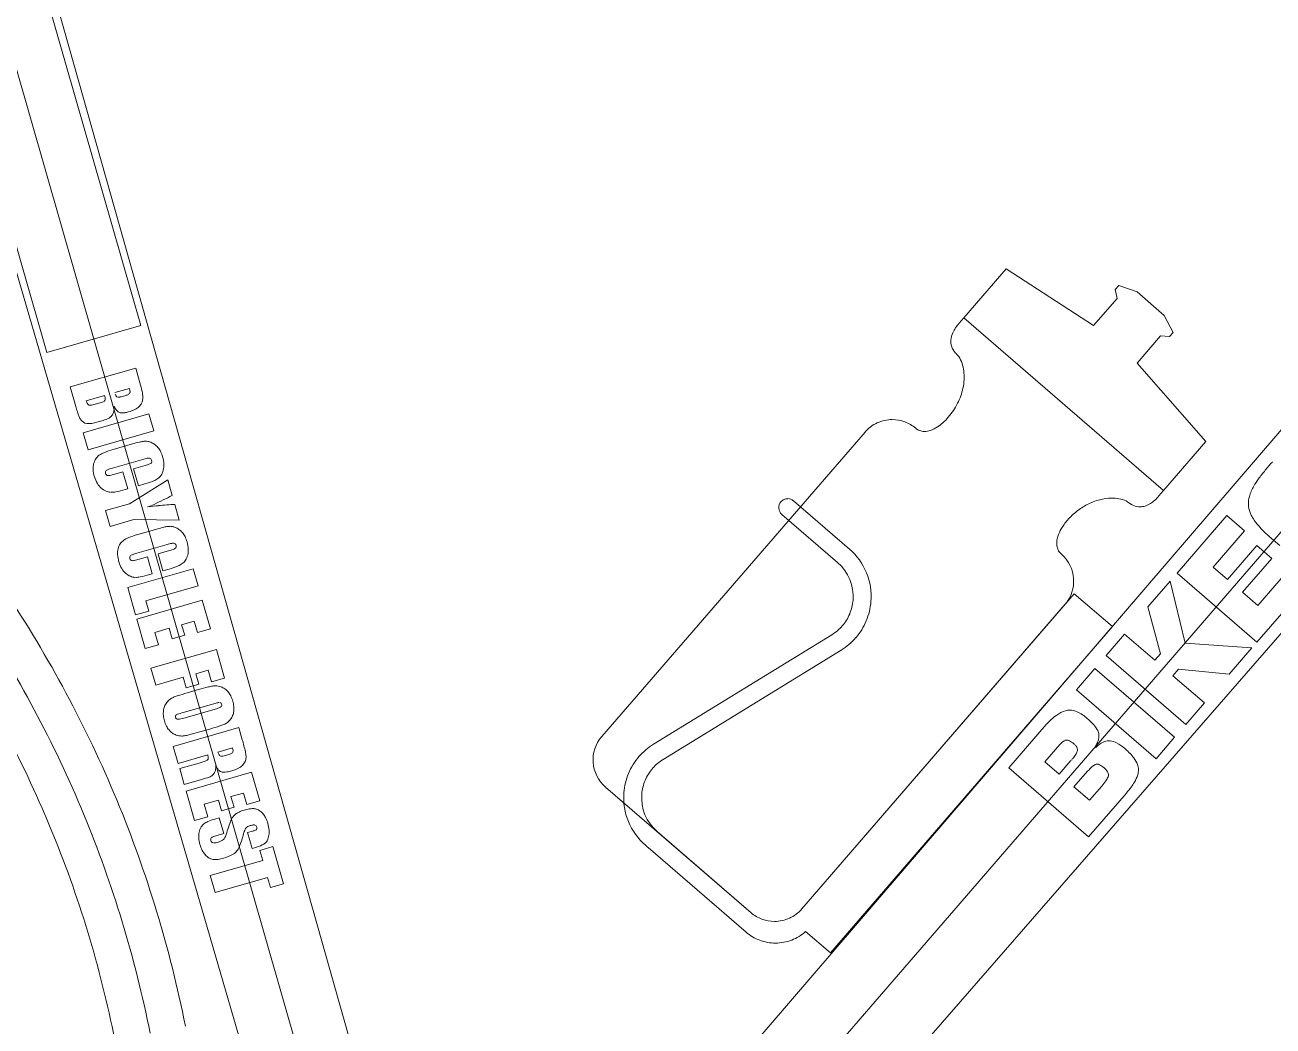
# Model space of a CAD drawing. Extents: x 3 to 469, y 9 to 280.
# Drawn here: x 178.6 to 276.6, y 122.3 to 200.9 of the extents above; entities that cross this region are included whole.
import ezdxf

# ---------------------------------------------------------------- set-up
doc = ezdxf.new("R2010")
doc.units = 0
doc.layers.add('Layer_1', color=7, linetype='Continuous', lineweight=0, true_color=0xffffff)

msp = doc.modelspace()

# ---------------------------------------------------------------- linework, layer by layer
at = {"layer": 'Layer_1', "color": 7, "true_color": 0xffffff}
for p, q in [((164.413, 258.629), (187.729, 177.316)), ((180.357, 175.202), (157.041, 256.515)), ((210.505, 83.974), (170.458, 223.638)), ((210.505, 83.974), (326.132, 217.772)), ((180.234, 205.809), (211.429, 95.38)), ((203.677, 93.157), (171.614, 203.338)), ((215.913, 97.756), (302.513, 198.656)), ((310.642, 191.632), (223.359, 91.322)), ((252.289, 177.927), (255.607, 181.767)), ((255.607, 181.767), (262.478, 177.32)), ((264.172, 180.142), (264.448, 180.462)), ((264.448, 180.462), (265.884, 179.967)), ((262.478, 177.32), (264.322, 179.453)), ((264.322, 179.453), (264.172, 180.142)), ((265.884, 179.967), (268.017, 178.123)), ((187.729, 177.316), (180.357, 175.202)), ((251.92, 177.5), (252.289, 177.927)), ((252.289, 177.927), (267.969, 164.376)), ((268.017, 178.123), (268.715, 176.775)), ((267.735, 176.503), (265.892, 174.37)), ((268.439, 176.455), (267.735, 176.503)), ((268.715, 176.775), (268.439, 176.455)), ((265.892, 174.37), (271.288, 168.216)), ((182.187, 172.502), (187.328, 173.976)), ((187.328, 173.976), (187.711, 172.642)), ((182.63, 170.956), (182.187, 172.502)), ((186.836, 172.386), (185.692, 172.058)), ((184.892, 171.829), (183.452, 171.416)), ((183.217, 168.909), (188.359, 170.383)), ((184.055, 171.117), (184.534, 171.254)), ((188.359, 170.383), (188.742, 169.045)), ((184.765, 169.872), (184.287, 169.735)), ((183.601, 167.571), (183.217, 168.909)), ((188.742, 169.045), (183.601, 167.571)), ((223.896, 145.072), (244.545, 168.966)), ((185.569, 167.597), (187.072, 168.028)), ((271.288, 168.216), (267.969, 164.376)), ((187.884, 166.812), (185.495, 166.127)), ((275.942, 165.961), (276.382, 166.483)), ((185.682, 165.654), (186.325, 165.838)), ((186.325, 165.838), (186.708, 164.504)), ((187.168, 166.08), (188.062, 166.336)), ((187.551, 164.746), (187.168, 166.08)), ((186.708, 164.504), (186.509, 164.447)), ((186.833, 163.332), (189.841, 165.212)), ((188.038, 164.885), (187.551, 164.746)), ((189.841, 165.212), (190.194, 163.984)), ((238.942, 163.561), (243.315, 159.781)), ((267.969, 164.376), (267.6, 163.949)), ((184.97, 162.798), (186.833, 163.332)), ((185.325, 161.557), (184.97, 162.798)), ((190.394, 163.285), (190.746, 162.057)), ((187.189, 162.091), (185.325, 161.557)), ((190.746, 162.057), (187.189, 162.091)), ((242.394, 158.714), (238.02, 162.494)), ((269.022, 157.873), (272.94, 162.406)), ((272.94, 162.406), (274.32, 161.214)), ((187.484, 160.917), (188.988, 161.348)), ((274.32, 161.214), (271.854, 158.36)), ((277.087, 160.069), (276.261, 160.765)), ((189.799, 160.133), (187.411, 159.448)), ((189.083, 159.4), (189.977, 159.656)), ((272.981, 157.387), (275.286, 160.053)), ((275.286, 160.053), (276.449, 159.048)), ((187.597, 158.974), (188.241, 159.159)), ((188.241, 159.159), (188.623, 157.824)), ((189.466, 158.066), (189.083, 159.4)), ((276.449, 159.048), (274.145, 156.381)), ((186.703, 156.753), (191.844, 158.228)), ((188.623, 157.824), (188.424, 157.767)), ((189.953, 158.206), (189.466, 158.066)), ((191.844, 158.228), (192.228, 156.889)), ((275.283, 152.463), (269.022, 157.873)), ((271.854, 158.36), (272.981, 157.387)), ((275.355, 155.335), (277.869, 158.246)), ((187.32, 154.602), (186.703, 156.753)), ((192.228, 156.889), (188.116, 155.71)), ((266.737, 155.229), (268.48, 157.245)), ((268.48, 157.245), (269.65, 152.38)), ((279.25, 157.053), (275.283, 152.463)), ((187.412, 154.279), (192.554, 155.753)), ((188.116, 155.71), (188.349, 154.897)), ((192.554, 155.753), (193.194, 153.521)), ((239.577, 131.521), (260.963, 156.269)), ((260.963, 156.269), (263.95, 153.688)), ((274.145, 156.381), (275.355, 155.335)), ((188.349, 154.897), (187.32, 154.602)), ((260.226, 155.415), (239.577, 131.521)), ((267.714, 151.561), (266.737, 155.229)), ((188.078, 151.958), (187.412, 154.279)), ((191.908, 154.12), (190.934, 153.841)), ((190.934, 153.841), (191.174, 153.006)), ((192.165, 153.226), (191.908, 154.12)), ((189.956, 153.56), (188.825, 153.236)), ((188.825, 153.236), (189.107, 152.253)), ((190.195, 152.726), (189.956, 153.56)), ((191.174, 153.006), (190.195, 152.726)), ((193.194, 153.521), (192.165, 153.226)), ((227.962, 144.464), (241.933, 153.044)), ((263.95, 153.688), (241.826, 128.087)), ((263.451, 151.425), (264.902, 153.105)), ((264.902, 153.105), (267.276, 151.054)), ((189.107, 152.253), (188.078, 151.958)), ((188.516, 150.429), (193.658, 151.904)), ((193.658, 151.904), (194.307, 149.638)), ((242.671, 151.843), (228.699, 143.263)), ((269.65, 152.38), (274.893, 152.012)), ((274.893, 152.012), (273.11, 149.949)), ((269.711, 146.015), (263.451, 151.425)), ((267.276, 151.054), (267.714, 151.561)), ((188.9, 149.091), (188.516, 150.429)), ((193.012, 150.27), (192.038, 149.991)), ((192.038, 149.991), (192.275, 149.165)), ((193.278, 149.343), (193.012, 150.27)), ((261.123, 148.732), (262.575, 150.412)), ((262.575, 150.412), (268.835, 145.002)), ((269.13, 150.337), (268.693, 149.83)), ((268.693, 149.83), (271.163, 147.695)), ((273.11, 149.949), (269.13, 150.337)), ((191.06, 149.71), (188.9, 149.091)), ((191.297, 148.885), (191.06, 149.71)), ((192.275, 149.165), (191.297, 148.885)), ((194.307, 149.638), (193.278, 149.343)), ((191.378, 148.49), (192.259, 148.742)), ((267.383, 143.322), (261.123, 148.732)), ((193.451, 147.636), (191.05, 146.947)), ((191.208, 146.539), (193.572, 147.217)), ((271.163, 147.695), (269.711, 146.015)), ((255.819, 142.594), (258.763, 146.001)), ((190.278, 144.286), (195.419, 145.761)), ((193.146, 145.646), (192.266, 145.394)), ((195.419, 145.761), (195.691, 144.812)), ((268.835, 145.002), (267.383, 143.322)), ((190.661, 142.948), (190.278, 144.286)), ((194.926, 144.171), (193.783, 143.843)), ((259.833, 144.435), (258.651, 143.081)), ((262.595, 144.249), (262.642, 144.209)), ((192.982, 143.614), (190.661, 142.948)), ((190.778, 142.542), (192.489, 143.032)), ((194.361, 143.569), (194.645, 143.65)), ((258.651, 143.081), (259.777, 142.107)), ((259.777, 142.107), (260.702, 143.178)), ((191.134, 141.301), (190.778, 142.542)), ((191.282, 140.783), (196.424, 142.257)), ((196.424, 142.257), (197.064, 140.025)), ((262.079, 137.184), (255.819, 142.594)), ((262.004, 142.332), (260.931, 141.111)), ((192.489, 141.689), (191.134, 141.301)), ((235.6, 131.231), (224.186, 141.095)), ((260.931, 141.111), (262.151, 140.056)), ((262.151, 140.056), (263.116, 141.173)), ((191.948, 138.462), (191.282, 140.783)), ((193.826, 140.064), (192.695, 139.74)), ((194.065, 139.23), (193.826, 140.064)), ((195.778, 140.624), (194.804, 140.344)), ((194.804, 140.344), (195.043, 139.51)), ((196.035, 139.73), (195.778, 140.624)), ((197.064, 140.025), (196.035, 139.73)), ((265.049, 140.621), (262.079, 137.184)), ((192.695, 139.74), (192.977, 138.757)), ((195.043, 139.51), (194.065, 139.23)), ((192.977, 138.757), (191.948, 138.462)), ((193.546, 138.58), (193.88, 138.676)), ((193.88, 138.676), (194.236, 137.435)), ((194.236, 137.435), (193.609, 137.255)), ((196.101, 137.516), (196.482, 137.625)), ((196.457, 136.275), (196.101, 137.516)), ((228.239, 137.592), (235.6, 131.231)), ((196.66, 136.333), (196.457, 136.275)), ((197.069, 136.124), (198.098, 136.419)), ((197.296, 135.332), (197.069, 136.124)), ((198.098, 136.419), (198.936, 133.497)), ((235.211, 129.704), (227.531, 136.341)), ((193.183, 134.153), (197.296, 135.332)), ((193.567, 132.815), (193.183, 134.153)), ((197.679, 133.994), (193.567, 132.815)), ((197.907, 133.202), (197.679, 133.994)), ((198.936, 133.497), (197.907, 133.202)), ((241.826, 128.087), (239.887, 129.762))]:
    msp.add_line(p, q, dxfattribs=at)
for centre, radius, start, end in [((254.564, 175.215), 3.495, 139.16735, 153.85406), ((252.789, 176.086), 1.518, 153.85406, 176.22336), ((252.553, 176.102), 1.281, 176.22336, 192.55683), ((252.651, 176.124), 1.381, 192.55683, 208.28106), ((252.884, 176.249), 1.645, 208.28106, 219.85489), ((253.569, 176.821), 2.539, 219.85489, 229.16722), ((249.144, 173.356), 3.167, 7.24946, 29.18383), ((248.313, 173.25), 4.006, 347.76985, 7.24946), ((184.426, 171.748), 2.492, 9.90172, 14.83669), ((181.524, 170.868), 6.436, 10.18921, 15.99981), ((247.397, 173.449), 4.943, 333.15386, 347.76985), ((184.731, 171.824), 1.343, 197.70833, 209.87264), ((184.002, 173.108), 1.929, 286.00349, 295.90855), ((184.776, 171.515), 0.158, 295.90855, 331.00922), ((183.263, 171.436), 1.676, 3.29389, 13.54622), ((184.763, 171.523), 0.173, 330.99573, 3.29389), ((186.227, 172.07), 0.517, 196.00663, 217.13428), ((185.931, 171.846), 0.146, 217.13428, 257.47249), ((185.944, 172.375), 0.676, 270, 281.84912), ((184.956, 177.088), 5.491, 281.84912, 286.00143), ((185.945, 173.639), 1.903, 286.0011, 293.47617), ((186.556, 172.23), 0.368, 293.47617, 310.53367), ((186.581, 172.202), 0.33, 310.54481, 328.95198), ((186.731, 172.111), 0.154, 328.95198, 356.00599), ((186.57, 172.122), 0.316, 356.00857, 9.90172), ((186.935, 171.667), 0.953, 338.94543, 359.37033), ((186.028, 171.677), 1.861, 359.37033, 10.18921), ((191.88, 173.608), 9.622, 196.00021, 200.97951), ((183.732, 171.25), 0.191, 209.87264, 242.54472), ((183.75, 171.418), 0.356, 259.34074, 270), ((183.75, 171.684), 0.623, 270, 280.27188), ((183.504, 173.042), 2.002, 280.27188, 285.99507), ((184.983, 170.649), 0.623, 320.14992, 346.8634), ((183.963, 170.888), 1.671, 346.8634, 3.08048), ((187.252, 171.863), 1.848, 208.65206, 221.95249), ((186.257, 170.969), 0.51, 221.95249, 247.42779), ((186.225, 170.892), 0.426, 247.41305, 260.33148), ((186.281, 171.22), 0.759, 260.33148, 270), ((186.281, 171.56), 1.099, 270, 279.60066), ((186.053, 172.911), 2.469, 279.60066, 286.0011), ((185.827, 173.699), 3.289, 286.00066, 297.76853), ((186.917, 171.627), 0.948, 297.76853, 319.78333), ((186.816, 171.713), 1.081, 319.78001, 338.94543), ((246.993, 173.653), 5.395, 319.16707, 333.15386), ((183.931, 170.56), 1.109, 200.97951, 215.68203), ((183.595, 170.319), 0.696, 215.68186, 260.60899), ((183.608, 170.395), 0.773, 260.61039, 265.70037), ((183.631, 170.704), 1.082, 265.70037, 270), ((183.631, 171.12), 1.499, 270, 279.83726), ((183.236, 173.399), 3.812, 279.83726, 286.00097), ((184.126, 172.101), 2.318, 285.9999, 298.5284), ((184.859, 170.753), 0.785, 298.5284, 320.14565), ((246.678, 167.124), 2.818, 114.57126, 139.16689), ((246.68, 167.119), 2.824, 90, 114.57126), ((246.68, 167.128), 2.814, 69.57003, 90), ((246.677, 167.121), 2.822, 49.16659, 69.57003), ((248.313, 172.302), 3.502, 303.41579, 311.89625), ((247.472, 173.239), 4.762, 311.89625, 319.16713), ((249.173, 170.01), 0.996, 229.16608, 249.94361), ((249.198, 170.077), 1.068, 249.94361, 270), ((249.198, 170.395), 1.385, 270, 289.45344), ((248.768, 171.612), 2.677, 289.45344, 303.41579), ((187.521, 160.791), 7.08, 106.00179, 112.30487), ((190.553, 155.889), 12.628, 103.38458, 106.00005), ((188.385, 165.002), 3.261, 98.23608, 103.38458), ((188.073, 167.153), 1.087, 94.10153, 98.23455), ((188.075, 167.136), 1.104, 90, 94.10153), ((188.075, 167.098), 1.142, 79.25401, 90), ((188.02, 166.813), 1.432, 69.66073, 79.25401), ((188.118, 167.075), 1.153, 53.60382, 69.66578), ((187.882, 166.756), 1.549, 39.7627, 53.60382), ((187.781, 166.671), 1.682, 26.9155, 39.76011), ((187.206, 166.379), 2.327, 16.00122, 26.9155), ((185.502, 166.124), 1.514, 166.70237, 183.51169), ((185.232, 166.188), 1.237, 146.58454, 166.70237), ((185.046, 166.31), 1.014, 124.3386, 146.58454), ((185.573, 165.538), 1.949, 112.30487, 124.33551), ((189.214, 162.174), 4.826, 101.64328, 106.00311), ((186.827, 170.643), 4.481, 285.99806, 291.19264), ((188.377, 166.235), 0.679, 90, 101.64328), ((188.389, 166.752), 0.161, 45.05489, 85.09846), ((188.334, 166.755), 0.31, 291.19264, 311.01837), ((188.291, 166.654), 0.3, 15.99597, 45.05489), ((188.443, 166.63), 0.145, 311.01726, 349.18467), ((188.302, 166.657), 0.288, 349.18467, 16.00615), ((186.923, 166.298), 2.621, 2.81394, 15.99835), ((275.19, 167.741), 1.733, 313.45166, 316.37696), ((275.076, 167.851), 1.891, 316.37696, 319.17734), ((186.719, 166.199), 2.733, 183.51169, 196.00169), ((185.229, 165.785), 0.279, 166.38206, 195.99573), ((185.115, 165.813), 0.163, 127.2525, 166.38206), ((185.208, 165.779), 0.257, 195.99615, 226.41485), ((185.289, 165.585), 0.449, 111.17284, 127.25197), ((185.149, 165.717), 0.172, 226.41485, 263.83903), ((186.684, 161.982), 4.313, 106.00025, 111.17284), ((185.16, 166.228), 0.684, 270, 281.79769), ((184.201, 170.816), 5.371, 281.79769, 285.99995), ((188.523, 166.076), 0.938, 305.49816, 327.50152), ((188.093, 166.349), 1.448, 327.50152, 345.17542), ((188.073, 166.355), 1.47, 345.17645, 2.81394), ((283.507, 159.423), 9.998, 139.16713, 144.15752), ((186.228, 166.058), 2.223, 195.99983, 210.81216), ((185.565, 165.662), 1.451, 210.81216, 229.177), ((185.666, 165.779), 1.605, 229.17956, 245.68918), ((186.211, 171.256), 6.628, 285.99994, 292.46433), ((188.118, 166.644), 1.636, 292.46433, 305.49495), ((278.556, 162.752), 4.024, 150.72066, 163.54359), ((280.09, 161.892), 5.783, 144.15752, 150.72066), ((185.387, 165.162), 0.928, 245.68918, 267.45543), ((185.397, 166.169), 1.935, 270, 280.84606), ((184.152, 172.668), 8.552, 280.84606, 285.9997), ((167.965, 207.553), 48.912, 295.16996, 297.02972), ((238.481, 163.027), 0.705, 114.57253, 139.16712), ((238.481, 163.026), 0.706, 90, 114.57253), ((238.481, 163.029), 0.704, 69.57008, 90), ((238.481, 163.027), 0.705, 49.16779, 69.57008), ((264.15, 159.124), 4.685, 104.77496, 117.71222), ((263.872, 160.177), 3.596, 90, 104.77496), ((263.872, 160.465), 3.308, 79.66666, 90), ((263.893, 160.577), 3.195, 69.15076, 79.66666), ((266.51, 165.275), 2.264, 229.1657, 246.66646), ((265.628, 165.394), 2.425, 302.97632, 312.08988), ((264.56, 166.577), 4.019, 312.08988, 319.16665), ((276.583, 163.335), 1.967, 163.54359, 181.92695), ((186.343, 168.446), 5.701, 289.72098, 295.16996), ((190.816, 145.748), 17.517, 95.54706, 98.3661), ((192.833, 124.98), 38.383, 93.64276, 95.54706), ((238.481, 163.027), 0.705, 139.16733, 229.16588), ((264.448, 158.569), 5.315, 128.45488, 139.16777), ((264.43, 158.592), 5.286, 117.71222, 128.45488), ((266.121, 164.373), 1.282, 246.66646, 270), ((266.121, 164.368), 1.277, 270, 287.99583), ((265.948, 164.901), 1.838, 287.99583, 302.97632), ((276.369, 163.328), 1.753, 181.9269, 202.54083), ((278.104, 164.047), 3.631, 202.54083, 216.82314), ((189.989, 160.474), 1.087, 94.10007, 98.23455), ((189.99, 160.455), 1.105, 90, 94.10007), ((189.99, 160.418), 1.143, 79.25684, 90), ((263.959, 158.992), 4.669, 139.1667, 149.42995), ((279.481, 165.079), 5.352, 216.82314, 223.87966), ((187.489, 158.859), 1.949, 112.30483, 124.33654), ((189.435, 154.113), 7.078, 106.00022, 112.30483), ((192.465, 149.223), 12.614, 103.38501, 106.00341), ((190.299, 158.326), 3.257, 98.23057, 103.38501), ((189.936, 160.133), 1.432, 69.6647, 79.25684), ((190.033, 160.395), 1.153, 53.60244, 69.65952), ((189.797, 160.076), 1.55, 39.76543, 53.60244), ((189.696, 159.991), 1.682, 26.91458, 39.76011), ((189.121, 159.7), 2.327, 16.00017, 26.91458), ((261.7, 160.132), 2.125, 162.55799, 173.7605), ((262.4, 159.913), 2.858, 149.42995, 162.55799), ((282.492, 167.974), 9.528, 223.87966, 229.16681), ((187.417, 159.444), 1.514, 166.70237, 183.51004), ((187.147, 159.508), 1.237, 146.5851, 166.70485), ((186.961, 159.631), 1.014, 124.33877, 146.5851), ((191.129, 155.496), 4.824, 101.6408, 106.00152), ((188.741, 163.966), 4.484, 286.00273, 291.19367), ((190.293, 159.555), 0.679, 90, 101.6408), ((190.304, 160.072), 0.161, 45.05489, 85.09744), ((190.25, 160.075), 0.311, 291.19367, 311.00651), ((190.206, 159.974), 0.3, 16.00463, 45.05489), ((190.358, 159.95), 0.145, 311.02911, 349.17891), ((190.218, 159.977), 0.288, 349.17891, 15.99567), ((188.839, 159.618), 2.62, 2.81555, 16.00149), ((189.988, 159.675), 1.469, 345.17645, 2.81555), ((240.089, 156.047), 4.934, 355.36076, 49.16635), ((260.916, 160.218), 1.336, 173.7605, 187.90372), ((260.655, 160.182), 1.073, 187.90372, 208.14273), ((260.586, 160.145), 0.995, 208.14273, 229.16696), ((188.634, 159.519), 2.734, 183.51004, 195.99836), ((188.144, 159.378), 2.223, 195.99979, 210.81296), ((187.144, 159.105), 0.279, 166.38357, 195.99312), ((187.031, 159.133), 0.163, 127.25197, 166.38357), ((187.123, 159.099), 0.258, 196.00856, 226.41468), ((187.204, 158.905), 0.449, 111.16879, 127.24219), ((187.064, 159.038), 0.172, 226.41468, 263.82502), ((188.6, 155.299), 4.315, 105.99911, 111.16879), ((187.075, 159.548), 0.683, 270, 281.80002), ((186.116, 164.137), 5.371, 281.80002, 286.00257), ((190.033, 159.964), 1.636, 292.46621, 305.4983), ((190.439, 159.396), 0.938, 305.49211, 327.49981), ((190.009, 159.67), 1.448, 327.49981, 345.17632), ((240.089, 156.048), 3.525, 355.36018, 49.16749), ((258.092, 157.259), 2.82, 319.16746, 49.1661), ((187.48, 158.982), 1.45, 210.81296, 229.17969), ((187.581, 159.099), 1.605, 229.17698, 245.69), ((186.067, 165.989), 8.553, 280.84745, 286.00104), ((188.127, 164.575), 6.626, 286.00043, 292.46621), ((187.302, 158.482), 0.928, 245.69, 267.45984), ((187.312, 159.489), 1.935, 270, 280.84745), ((98.375, 103.815), 94.687, 22.52128, 33.78697), ((240.089, 156.048), 3.524, 337.26195, 355.35959), ((98.364, 103.812), 91.878, 22.52127, 33.78696), ((240.089, 156.047), 4.934, 337.2623, 355.36056), ((240.092, 156.045), 3.521, 310.36524, 319.1675), ((240.088, 156.048), 3.526, 319.16862, 337.26195), ((240.088, 156.048), 4.936, 319.167, 337.2623), ((98.354, 103.809), 89.068, 22.52127, 33.78696), ((240.087, 156.05), 3.528, 301.57154, 310.36524), ((240.093, 156.044), 4.929, 310.36128, 319.16682), ((240.087, 156.051), 4.938, 301.56372, 310.36128), ((199.031, 125.124), 24.57, 104.12031, 105.99905), ((194.082, 144.796), 4.285, 99.62067, 104.12031), ((193.587, 147.717), 1.322, 94.87012, 99.62396), ((193.582, 147.779), 1.26, 90, 94.87012), ((193.582, 147.798), 1.241, 79.87882, 90), ((193.563, 147.695), 1.346, 70.16051, 79.87882), ((193.612, 147.829), 1.204, 54.25849, 70.16079), ((190.84, 146.898), 1.361, 128.11975, 142.57904), ((190.753, 147.009), 1.22, 112.84353, 128.11975), ((191.795, 144.534), 3.906, 107.96786, 112.84339), ((197.986, 125.445), 23.973, 106.00043, 107.96786), ((193.478, 147.643), 1.432, 39.68572, 54.25849), ((193.331, 147.521), 1.624, 26.72664, 39.68909), ((192.666, 147.186), 2.368, 16.00022, 26.72664), ((191.228, 146.885), 1.734, 173.56618, 185.60816), ((190.865, 146.926), 1.369, 158.47642, 173.56179), ((190.74, 146.975), 1.235, 142.58624, 158.47642), ((192.992, 140.173), 7.047, 105.99909, 109.74268), ((194.585, 143.683), 4.112, 101.51213, 105.99893), ((192.398, 151.31), 4.258, 286.00069, 291.00368), ((193.889, 147.099), 0.626, 90, 101.51213), ((193.791, 147.681), 0.371, 291.00368, 308.00652), ((193.888, 147.544), 0.184, 42.55811, 71.61006), ((193.925, 147.509), 0.153, 308.00699, 344.60303), ((193.862, 147.52), 0.219, 15.99009, 42.55811), ((193.874, 147.523), 0.206, 344.60303, 16.01479), ((193.646, 147.212), 1.383, 338.62024, 353.56179), ((192.669, 147.187), 2.365, 5.66595, 15.99781), ((193.305, 147.25), 1.726, 353.56645, 5.66595), ((260.98, 144.806), 2.388, 107.43309, 125.82527), ((260.601, 146.013), 1.123, 98.6537, 107.43301), ((260.606, 145.981), 1.155, 90, 98.6537), ((260.606, 145.793), 1.344, 64.67558, 90), ((259.663, 143.802), 3.546, 49.16689, 64.67558), ((191.819, 146.943), 2.328, 185.60816, 195.99686), ((191.892, 146.964), 2.404, 196.00011, 206.66859), ((190.668, 146.613), 0.223, 164.30962, 195.99916), ((190.593, 146.634), 0.145, 124.7722, 164.30962), ((190.646, 146.607), 0.201, 195.99555, 230.80009), ((190.76, 146.393), 0.438, 109.74268, 124.79234), ((190.628, 146.585), 0.172, 230.80009, 268.47833), ((190.631, 147.04), 0.628, 270, 282.35426), ((189.227, 153.449), 7.189, 282.35426, 285.99904), ((192.736, 149.597), 3.899, 287.95992, 292.84363), ((193.778, 147.122), 1.213, 292.839, 308.19236), ((193.7, 147.221), 1.34, 308.19236, 322.79897), ((193.784, 147.158), 1.234, 322.79986, 338.62024), ((262.512, 142.683), 5.007, 125.82527, 138.49884), ((258.943, 142.969), 4.647, 40.34481, 49.16654), ((260.358, 144.171), 2.791, 28.95334, 40.34481), ((191.188, 146.61), 1.616, 206.66859, 219.68894), ((191.037, 146.485), 1.42, 219.6859, 234.37448), ((190.9, 146.294), 1.185, 234.37448, 250.46546), ((190.961, 146.466), 1.368, 250.4606, 260.0549), ((190.945, 146.373), 1.273, 260.0549, 270), ((190.945, 146.396), 1.296, 270, 274.67402), ((190.939, 146.461), 1.361, 274.67402, 279.23474), ((190.506, 149.116), 4.052, 279.24973, 284.01155), ((185.87, 167.696), 23.201, 284.01155, 286.00099), ((186.478, 168.901), 24.192, 285.99975, 287.95992), ((226.029, 143.228), 2.82, 139.16668, 229.16656), ((262.141, 145.157), 0.753, 5.7236, 28.95447), ((261.79, 145.122), 1.106, 346.59563, 5.7236), ((193.964, 143.895), 1.001, 2.58993, 15.99475), ((194.729, 143.93), 0.235, 334.72168, 2.58993), ((178.937, 140.008), 17.429, 12.77771, 15.99962), ((230.541, 140.262), 4.93, 130.35745, 139.16684), ((230.545, 140.257), 4.937, 121.55429, 130.35745), ((261.017, 143.412), 1.565, 123.47067, 139.17023), ((260.365, 144.398), 0.384, 91.43781, 123.47067), ((260.364, 144.325), 0.456, 62.87488, 90), ((259.769, 143.162), 1.763, 49.16894, 62.87488), ((259.918, 143.335), 1.535, 41.38359, 49.16607), ((260.507, 143.854), 0.75, 30.23943, 41.38359), ((260.745, 143.993), 0.474, 6.79473, 30.23943), ((260.901, 144.011), 0.317, 338.00742, 6.79473), ((260.103, 145.771), 2.92, 328.58446, 336.21962), ((264.358, 142.38), 2.508, 116.63517, 133.18874), ((261.327, 145.232), 1.583, 336.21962, 346.59563), ((263.673, 143.747), 0.98, 90, 116.63517), ((263.673, 143.844), 0.882, 86.27482, 90), ((263.674, 143.859), 0.867, 82.51738, 86.27482), ((263.597, 143.275), 1.456, 62.21188, 82.52809), ((262.64, 141.458), 3.51, 49.1663, 62.21188), ((260.973, 139.528), 6.06, 43.71282, 49.16786), ((191.584, 146.19), 3.285, 285.99772, 293.33053), ((192.78, 143.416), 0.264, 293.33053, 319.41561), ((192.859, 143.348), 0.16, 319.40697, 359.73761), ((192.07, 143.352), 0.949, 359.73761, 16.01374), ((194.924, 144.171), 1.188, 196.00354, 207.01235), ((194.112, 143.756), 0.276, 207.01235, 229.98656), ((194.056, 143.834), 0.321, 255.46903, 270), ((194.056, 144.129), 0.615, 270, 280.30107), ((193.807, 145.499), 2.008, 280.30107, 285.99827), ((194.389, 144.54), 0.926, 286.00536, 301.09646), ((194.769, 143.911), 0.191, 301.09646, 334.7094), ((194.977, 143.498), 1.018, 321.15685, 341.70021), ((193.714, 143.359), 2.277, 3.85534, 12.77771), ((195.111, 143.453), 0.877, 341.70021, 3.85588), ((230.545, 140.258), 4.936, 139.16716, 157.26259), ((230.545, 140.258), 3.526, 121.6096, 130.38526), ((260.342, 143.62), 0.571, 314.0814, 319.15212), ((258.46, 145.271), 3.074, 320.4235, 327.84365), ((259.676, 144.506), 1.638, 327.84365, 338.0145), ((262.903, 141.374), 3.39, 36.41689, 43.71282), ((263.781, 142.022), 2.298, 21.69013, 36.41689), ((192.972, 142.416), 0.546, 299.62838, 315.05359), ((192.497, 142.89), 1.216, 315.05359, 325.36659), ((193.085, 142.483), 0.501, 325.37232, 349.79883), ((191.701, 142.733), 1.908, 349.79883, 2.24757), ((194.952, 143.337), 1.445, 201.48874, 218.82427), ((194.176, 142.713), 0.449, 218.82427, 250.18652), ((194.173, 142.704), 0.441, 250.18447, 261.7548), ((194.234, 143.125), 0.866, 261.7548, 270), ((194.234, 143.629), 1.37, 270, 280.08239), ((193.78, 146.186), 3.967, 280.08239, 286.00183), ((194.031, 145.311), 3.056, 286.0007, 298.47406), ((195.043, 143.444), 0.933, 298.47406, 321.15102), ((230.543, 140.259), 4.934, 157.26259, 175.36206), ((230.545, 140.258), 3.526, 139.16716, 157.2623), ((230.541, 140.262), 3.521, 130.38526, 139.16765), ((264.918, 139.813), 3.852, 131.50808, 139.16544), ((263.134, 141.83), 1.16, 117.52765, 131.50808), ((262.734, 142.597), 0.294, 103.39788, 117.54083), ((262.742, 142.565), 0.328, 90, 103.39788), ((262.742, 142.441), 0.451, 62.87769, 90), ((262.153, 141.292), 1.742, 49.17034, 62.87769), ((262.114, 141.247), 1.802, 41.20843, 49.16561), ((262.815, 141.861), 0.87, 29.74784, 41.20843), ((263.095, 142.021), 0.548, 5.62807, 29.74784), ((263.264, 142.038), 0.377, 336.47618, 5.62807), ((263.126, 142.961), 2.952, 329.69681, 342.01918), ((264.864, 142.452), 1.133, 0.65656, 21.69013), ((264.7, 142.45), 1.297, 342.01918, 0.65878), ((188.476, 155.681), 14.556, 286.00227, 288.54563), ((192.861, 142.611), 0.769, 288.54563, 299.62429), ((230.543, 140.259), 3.524, 157.2623, 175.3617), ((260.198, 143.826), 3.943, 317.72378, 325.28364), ((261.959, 142.606), 1.801, 325.28364, 336.48007), ((259.282, 145.604), 7.622, 319.16711, 323.69761), ((261.92, 143.666), 4.349, 323.69761, 329.69681), ((98.898, 104.032), 94.121, 11.21161, 22.52128), ((230.544, 140.259), 4.934, 175.35971, 229.16785), ((230.544, 140.259), 3.524, 175.3583, 229.16753), ((195.985, 137.954), 1.301, 114.9071, 127.80105), ((196.582, 136.668), 2.719, 105.99785, 114.9071), ((196.905, 135.544), 3.889, 99.71026, 105.999), ((196.525, 137.767), 1.633, 90, 99.71026), ((196.525, 138.221), 1.179, 84.23933, 90), ((196.564, 138.616), 0.782, 77.1675, 84.23933), ((196.538, 138.499), 0.902, 57.29341, 77.17289), ((196.331, 138.177), 1.285, 40.6623, 57.29341), ((98.872, 104.022), 91.328, 11.21161, 22.52127), ((193.169, 137.55), 0.816, 126.38213, 149.68478), ((193.587, 136.984), 1.52, 113.42604, 126.3887), ((194.818, 134.143), 4.616, 105.99901, 113.42604), ((209.162, 133.142), 15.324, 159.99453, 162.308), ((196.729, 137.669), 2.093, 153.73123, 159.99453), ((195.642, 138.205), 0.88, 139.07714, 153.72501), ((196.097, 137.81), 1.483, 127.80483, 139.07714), ((196.767, 136.695), 1.445, 105.99907, 116.4705), ((196.67, 137.033), 1.093, 99.34199, 105.99057), ((196.583, 137.564), 0.554, 90, 99.34199), ((196.583, 137.699), 0.42, 82.31126, 90), ((196.619, 137.894), 0.221, 44.14408, 72.88254), ((196.122, 137.998), 1.56, 26.73662, 40.65939), ((195.176, 137.521), 2.619, 16.00105, 26.73662), ((194.973, 137.463), 2.831, 5.19067, 15.99899), ((98.846, 104.013), 88.535, 11.2116, 22.52127), ((193.86, 137.22), 1.589, 167.54635, 183.37203), ((194.76, 137.273), 2.49, 183.37203, 195.99818), ((193.657, 137.265), 1.38, 149.68478, 167.55051), ((193.374, 136.99), 0.16, 138.67433, 171.85809), ((193.427, 136.943), 0.231, 114.13022, 138.65167), ((194.181, 135.26), 2.076, 106.00242, 114.13022), ((193.42, 137.568), 1.007, 328.26923, 339.37812), ((184.873, 140.785), 10.139, 339.37812, 342.87457), ((187.468, 139.608), 8.606, 338.24413, 345.35743), ((197.994, 136.864), 2.271, 156.25552, 165.49768), ((196.256, 137.629), 0.372, 133.29711, 156.25552), ((196.336, 137.561), 0.477, 116.4705, 134.74369), ((195.956, 139.461), 1.91, 286.00285, 294.18039), ((196.659, 137.895), 0.193, 294.18039, 320.07321), ((196.612, 137.887), 0.23, 16.00282, 44.14408), ((196.692, 137.868), 0.15, 320.0848, 351.61664), ((196.594, 137.882), 0.249, 351.61664, 16.00373), ((196.375, 137.525), 1.42, 334.86877, 351.18112), ((196.11, 137.566), 1.689, 351.18476, 5.19067), ((194.736, 137.267), 2.465, 196.00009, 207.68923), ((194.06, 136.912), 1.701, 207.68923, 221.76939), ((193.511, 136.971), 0.299, 171.85809, 195.9989), ((193.477, 136.961), 0.263, 195.99857, 224.01114), ((193.443, 136.928), 0.215, 224.01114, 255.03953), ((193.487, 137.169), 0.462, 263.16177, 270), ((193.487, 137.303), 0.596, 270, 279.29847), ((193.399, 137.846), 1.146, 279.29847, 286.00144), ((193.088, 138.931), 2.274, 285.99906, 297.62231), ((193.977, 137.231), 0.355, 297.62231, 327.31224), ((194.214, 136.916), 1.343, 320.17384, 338.24413), ((195.378, 140.805), 4.652, 286.00067, 293.7764), ((196.869, 137.42), 0.953, 293.7764, 311.01019), ((197.055, 137.206), 0.67, 311.02198, 334.86877), ((229.86, 139.038), 3.563, 224.64535, 226.91052), ((229.881, 139.061), 3.595, 226.91052, 229.16572), ((193.908, 136.777), 1.499, 221.76983, 237.49621), ((193.499, 136.134), 0.737, 237.49621, 259.99752), ((193.508, 136.184), 0.788, 259.98983, 265.43828), ((193.535, 136.519), 1.123, 265.43828, 270), ((193.535, 136.959), 1.564, 270, 279.83702), ((193.123, 139.335), 3.974, 279.83702, 286.00263), ((193.196, 139.081), 3.71, 285.99921, 297.82125), ((194.432, 136.738), 1.062, 297.82125, 320.02229), ((237.445, 133.367), 2.822, 229.16814, 249.57006), ((237.444, 133.364), 2.818, 294.57126, 319.16689), ((237.442, 133.359), 2.814, 249.57006, 270), ((237.442, 133.369), 2.824, 270, 294.57126), ((237.518, 132.373), 3.527, 229.16688, 249.56943), ((237.527, 132.352), 3.503, 291.1191, 312.34632), ((237.514, 132.364), 3.518, 249.56943, 270), ((237.514, 132.385), 3.539, 270, 291.1191)]:
    msp.add_arc(centre, radius, start, end, dxfattribs=at)

doc.saveas('drawing.dxf')
